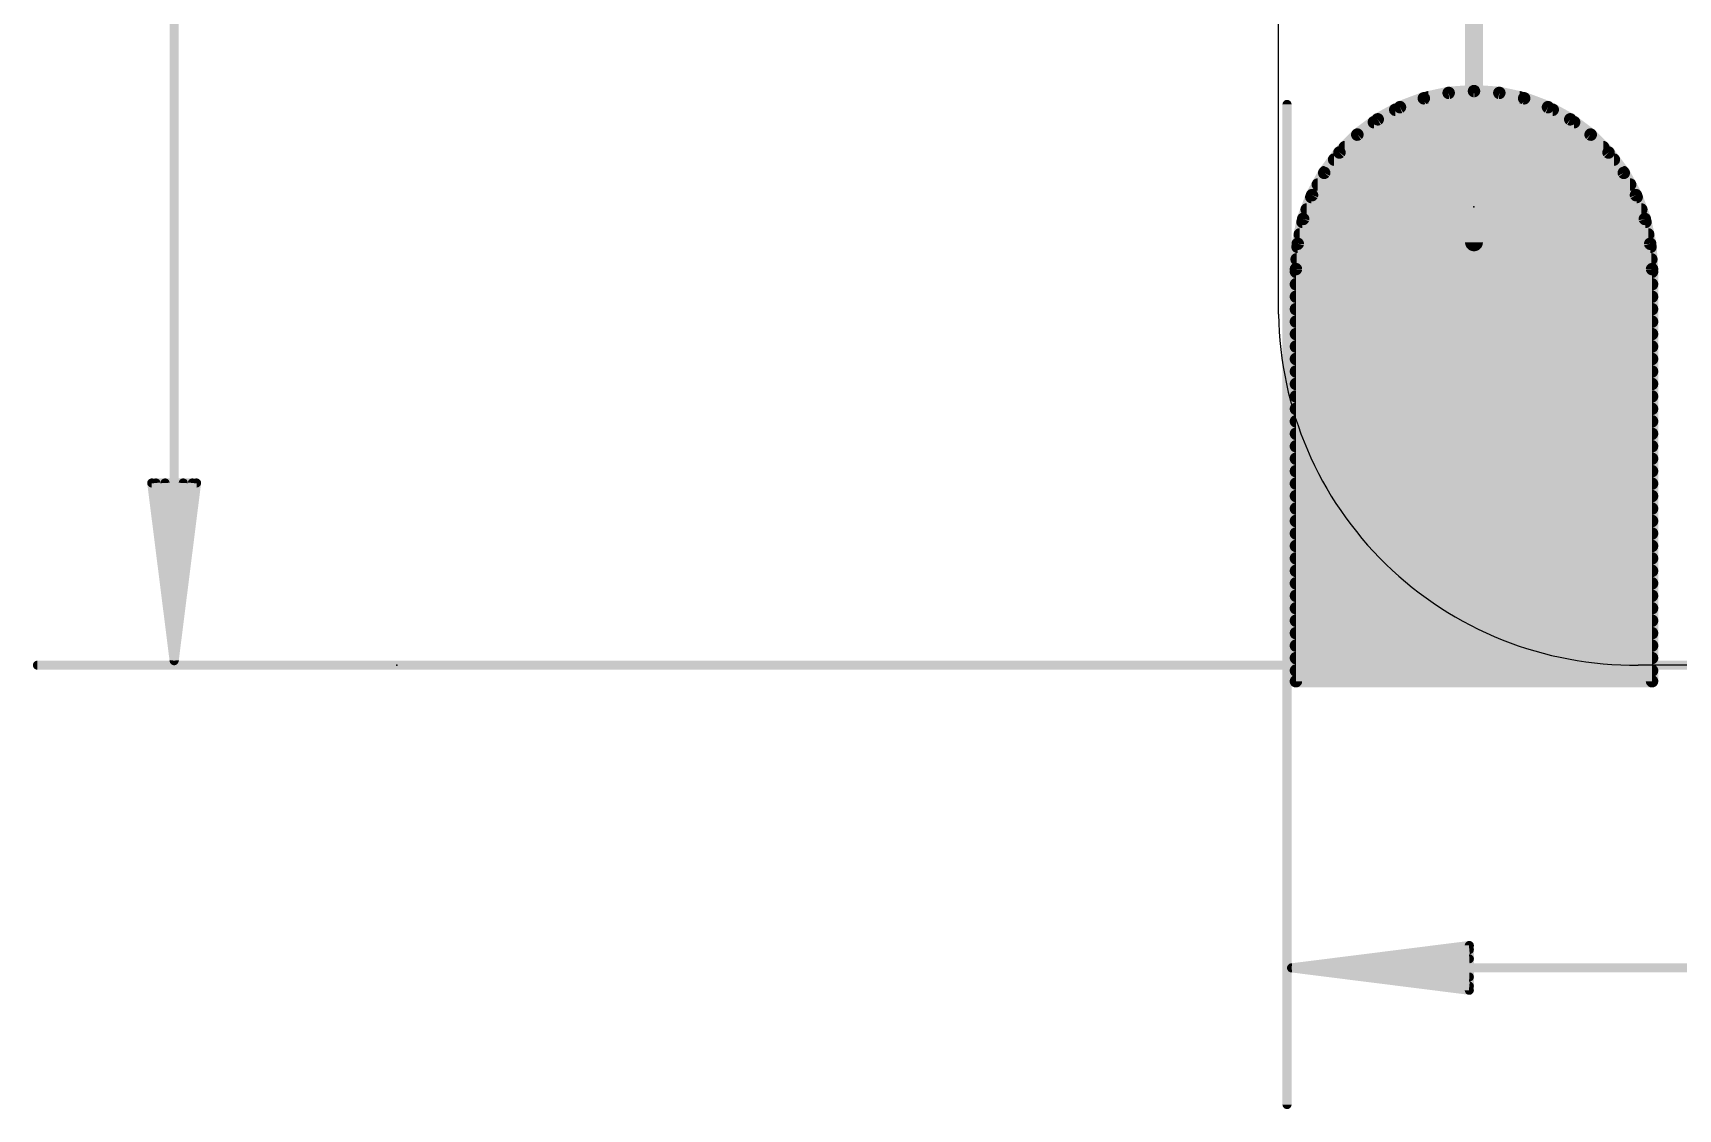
# Model space of a CAD drawing. Extents: x -30.9 to 32.9, y -36.3 to 40.7.
# Drawn here: x -30.59 to -7.12, y -36.3 to -20.95 of the extents above; entities that cross this region are included whole.
import ezdxf

# ---------------------------------------------------------------- set-up
doc = ezdxf.new("R2010")
doc.units = 0
for name, color, linetype in [('1', 12, 'CONTINUOUS'), ('16', 5, 'CONTINUOUS'), ('17', 110, 'CONTINUOUS'), ('20', 53, 'CONTINUOUS'), ('23', 40, 'CONTINUOUS'), ('47', 253, 'CONTINUOUS')]:
    doc.layers.add(name, color=color, linetype=linetype)

# ---------------------------------------------------------------- blocks, each defined once
blk = doc.blocks.new('ROUNDP')
at = {"const_width": 0.5}
blk.add_lwpolyline([(0, -0.25, 1), (0, 0.25, 1), (0, -0.25)], format="xyb", dxfattribs=at)

msp = doc.modelspace()

# ---------------------------------------------------------------- linework, layer by layer
at = {"layer": '1', "const_width": 0.1778}
for points in [[(-10.7486, -21.8834), (-11.0882, -22.01)], [(-10.3945, -21.8064), (-10.7486, -21.8834)], [(-10.6843, -21.8694), (-9.3817, -21.8694)], [(-10.033, -21.7805), (-10.3945, -21.8064)], [(-9.6715, -21.8064), (-10.033, -21.7805)], [(-9.3174, -21.8834), (-9.6715, -21.8064)], [(-8.9778, -22.01), (-9.3174, -21.8834)], [(-11.0882, -22.01), (-11.4062, -22.1837)], [(-11.1562, -22.0472), (-8.9098, -22.0472)], [(-8.6598, -22.1837), (-8.9778, -22.01)], [(-11.4062, -22.1837), (-11.6963, -22.4009)], [(-11.4614, -22.225), (-8.6046, -22.225)], [(-8.3697, -22.4009), (-8.6598, -22.1837)], [(-11.6963, -22.4009), (-11.9526, -22.6572)], [(-11.8761, -22.5806), (-8.1899, -22.5806)], [(-11.6982, -22.4028), (-8.3678, -22.4028)], [(-8.1134, -22.6572), (-8.3697, -22.4009)], [(-11.9526, -22.6572), (-12.1698, -22.9473)], [(-12.0284, -22.7584), (-8.0376, -22.7584)], [(-7.8962, -22.9473), (-8.1134, -22.6572)], [(-12.1698, -22.9473), (-12.3435, -23.2653)], [(-12.1615, -22.9362), (-7.9045, -22.9362)], [(-7.7225, -23.2653), (-7.8962, -22.9473)], [(-12.3435, -23.2653), (-12.4701, -23.6049)], [(-12.3533, -23.2918), (-7.7127, -23.2918)], [(-12.2608, -23.114), (-7.8052, -23.114)], [(-7.5959, -23.6049), (-7.7225, -23.2653)], [(-12.4196, -23.4696), (-7.6463, -23.4696)], [(-12.4701, -23.6049), (-12.5471, -23.959)], [(-12.4794, -23.6474), (-7.5866, -23.6474)], [(-7.5189, -23.959), (-7.5959, -23.6049)], [(-12.5471, -23.959), (-12.573, -24.3205)], [(-12.5503, -24.003), (-7.5157, -24.003)], [(-12.518, -23.8252), (-7.548, -23.8252)], [(-7.493, -24.3205), (-7.5189, -23.959)], [(-12.563, -24.1808), (-7.503, -24.1808)], [(-12.573, -24.3205), (-12.573, -30.2005)], [(-12.573, -24.3586), (-7.493, -24.3586)], [(-7.493, -30.2005), (-7.493, -24.3205)], [(-12.573, -24.5364), (-7.493, -24.5364)], [(-12.573, -24.7142), (-7.493, -24.7142)], [(-12.573, -24.892), (-7.493, -24.892)], [(-12.573, -25.0698), (-7.493, -25.0698)], [(-12.573, -25.2476), (-7.493, -25.2476)], [(-12.573, -25.4254), (-7.493, -25.4254)], [(-12.573, -25.6032), (-7.493, -25.6032)], [(-12.573, -25.781), (-7.493, -25.781)], [(-12.573, -25.9588), (-7.493, -25.9588)], [(-12.573, -26.1366), (-7.493, -26.1366)], [(-12.573, -26.3144), (-7.493, -26.3144)], [(-12.573, -26.4922), (-7.493, -26.4922)], [(-12.573, -26.67), (-7.493, -26.67)], [(-12.573, -26.8478), (-7.493, -26.8478)], [(-12.573, -27.0256), (-7.493, -27.0256)], [(-12.573, -27.2034), (-7.493, -27.2034)], [(-12.573, -27.3812), (-7.493, -27.3812)], [(-12.573, -27.559), (-7.493, -27.559)], [(-12.573, -27.7368), (-7.493, -27.7368)], [(-12.573, -27.9146), (-7.493, -27.9146)], [(-12.573, -28.0924), (-7.493, -28.0924)], [(-12.573, -28.2702), (-7.493, -28.2702)], [(-12.573, -28.448), (-7.493, -28.448)], [(-12.573, -28.6258), (-7.493, -28.6258)], [(-12.573, -28.8036), (-7.493, -28.8036)], [(-12.573, -28.9814), (-7.493, -28.9814)], [(-12.573, -29.1592), (-7.493, -29.1592)], [(-12.573, -29.337), (-7.493, -29.337)], [(-12.573, -29.5148), (-7.493, -29.5148)], [(-12.573, -29.6926), (-7.493, -29.6926)], [(-12.573, -29.8704), (-7.493, -29.8704)], [(-12.573, -30.0482), (-7.493, -30.0482)], [(-12.573, -30.2005), (-7.493, -30.2005)]]:
    msp.add_lwpolyline(points, dxfattribs=at)
at = {"layer": '1', "const_width": 0.0889}
for points in [[(-10.758, -21.84, 1), (-10.7392, -21.9268)], [(-10.7331, -21.925, 1), (-10.7641, -21.8417)], [(-10.6843, -21.825, 1), (-10.6843, -21.9139)], [(-10.3977, -21.762, 1), (-10.3913, -21.8507)], [(-10.385, -21.8498, 1), (-10.4039, -21.7629)], [(-10.0298, -21.7362, 1), (-10.0362, -21.8248)], [(-10.0298, -21.8248, 1), (-10.0362, -21.7362)], [(-9.6621, -21.7629, 1), (-9.681, -21.8498)], [(-9.6747, -21.8507, 1), (-9.6683, -21.762)], [(-9.3817, -21.9139, 1), (-9.3817, -21.825)], [(-9.3019, -21.8417, 1), (-9.3329, -21.925)], [(-9.3268, -21.9268, 1), (-9.308, -21.84)], [(-11.1562, -22.0027, 1), (-11.1562, -22.0917)], [(-11.1037, -21.9684, 1), (-11.0726, -22.0517)], [(-11.0669, -22.049, 1), (-11.1095, -21.971)], [(-8.9565, -21.971, 1), (-8.9991, -22.049)], [(-8.9934, -22.0517, 1), (-8.9623, -21.9684)], [(-8.9098, -22.0917, 1), (-8.9098, -22.0027)], [(-11.4614, -22.1806, 1), (-11.4614, -22.2695)], [(-11.4275, -22.1447, 1), (-11.3849, -22.2227)], [(-11.3796, -22.2193, 1), (-11.4329, -22.1481)], [(-8.6331, -22.1481, 1), (-8.6864, -22.2193)], [(-8.6811, -22.2227, 1), (-8.6385, -22.1447)], [(-8.6046, -22.2695, 1), (-8.6046, -22.1806)], [(-11.8761, -22.5361, 1), (-11.8761, -22.6251)], [(-11.6982, -22.3584, 1), (-11.6982, -22.4473)], [(-11.723, -22.3653, 1), (-11.6697, -22.4365)], [(-11.6649, -22.4323, 1), (-11.7278, -22.3695)], [(-8.3382, -22.3695, 1), (-8.4011, -22.4323)], [(-8.3963, -22.4365, 1), (-8.343, -22.3653)], [(-8.3678, -22.4473, 1), (-8.3678, -22.3584)], [(-8.1899, -22.6251, 1), (-8.1899, -22.5361)], [(-12.0284, -22.714, 1), (-12.0284, -22.8029)], [(-11.984, -22.6257, 1), (-11.9212, -22.6886)], [(-11.917, -22.6838, 1), (-11.9882, -22.6305)], [(-8.0778, -22.6305, 1), (-8.149, -22.6838)], [(-8.1448, -22.6886, 1), (-8.082, -22.6257)], [(-8.0376, -22.8029, 1), (-8.0376, -22.714)], [(-12.2054, -22.9206, 1), (-12.1342, -22.9739)], [(-12.1308, -22.9686, 1), (-12.2088, -22.926)], [(-12.1615, -22.8917, 1), (-12.1615, -22.9807)], [(-7.8572, -22.926, 1), (-7.9352, -22.9686)], [(-7.9318, -22.9739, 1), (-7.8606, -22.9206)], [(-7.9045, -22.9807, 1), (-7.9045, -22.8917)], [(-12.3533, -23.2474, 1), (-12.3533, -23.3363)], [(-12.3825, -23.244, 1), (-12.3045, -23.2866)], [(-12.3018, -23.2809, 1), (-12.3851, -23.2498)], [(-12.2608, -23.0695, 1), (-12.2608, -23.1585)], [(-7.8052, -23.1585, 1), (-7.8052, -23.0695)], [(-7.6809, -23.2498, 1), (-7.7642, -23.2809)], [(-7.7615, -23.2866, 1), (-7.6835, -23.244)], [(-7.7127, -23.3363, 1), (-7.7127, -23.2474)], [(-12.4196, -23.4251, 1), (-12.4196, -23.5141)], [(-7.6463, -23.5141, 1), (-7.6463, -23.4251)], [(-12.4794, -23.6029, 1), (-12.4794, -23.6919)], [(-12.5118, -23.5894, 1), (-12.4285, -23.6204)], [(-12.4267, -23.6143, 1), (-12.5135, -23.5955)], [(-7.5525, -23.5955, 1), (-7.6393, -23.6143)], [(-7.6375, -23.6204, 1), (-7.5542, -23.5894)], [(-7.5866, -23.6919, 1), (-7.5866, -23.6029)], [(-12.5503, -23.9585, 1), (-12.5503, -24.0475)], [(-12.5906, -23.9496, 1), (-12.5037, -23.9685)], [(-12.5028, -23.9622, 1), (-12.5915, -23.9558)], [(-12.518, -23.7808, 1), (-12.518, -23.8697)], [(-7.4745, -23.9558, 1), (-7.5632, -23.9622)], [(-7.5623, -23.9685, 1), (-7.4754, -23.9496)], [(-7.548, -23.8697, 1), (-7.548, -23.7808)], [(-7.5157, -24.0475, 1), (-7.5157, -23.9585)], [(-12.563, -24.1364, 1), (-12.563, -24.2253)], [(-7.503, -24.2253, 1), (-7.503, -24.1364)], [(-12.573, -24.3142, 1), (-12.573, -24.4031)], [(-12.6173, -24.3173, 1), (-12.5287, -24.3237)], [(-12.5286, -24.3205, 1), (-12.6174, -24.3205)], [(-7.4486, -24.3205, 1), (-7.5375, -24.3205)], [(-7.5373, -24.3237, 1), (-7.4487, -24.3173)], [(-7.493, -24.4031, 1), (-7.493, -24.3142)], [(-12.573, -24.4919, 1), (-12.573, -24.5809)], [(-12.573, -24.6698, 1), (-12.573, -24.7587)], [(-7.493, -24.5809, 1), (-7.493, -24.4919)], [(-7.493, -24.7587, 1), (-7.493, -24.6698)], [(-12.573, -24.8475, 1), (-12.573, -24.9365)], [(-7.493, -24.9365, 1), (-7.493, -24.8475)], [(-12.573, -25.0253, 1), (-12.573, -25.1143)], [(-7.493, -25.1143, 1), (-7.493, -25.0253)], [(-12.573, -25.2032, 1), (-12.573, -25.2921)], [(-12.573, -25.3809, 1), (-12.573, -25.4699)], [(-7.493, -25.2921, 1), (-7.493, -25.2032)], [(-7.493, -25.4699, 1), (-7.493, -25.3809)], [(-12.573, -25.5587, 1), (-12.573, -25.6477)], [(-7.493, -25.6477, 1), (-7.493, -25.5587)], [(-12.573, -25.7366, 1), (-12.573, -25.8255)], [(-7.493, -25.8255, 1), (-7.493, -25.7366)], [(-12.573, -25.9143, 1), (-12.573, -26.0033)], [(-12.573, -26.0922, 1), (-12.573, -26.1811)], [(-7.493, -26.0033, 1), (-7.493, -25.9143)], [(-7.493, -26.1811, 1), (-7.493, -26.0922)], [(-12.573, -26.27, 1), (-12.573, -26.3589)], [(-7.493, -26.3589, 1), (-7.493, -26.27)], [(-12.573, -26.4477, 1), (-12.573, -26.5367)], [(-7.493, -26.5367, 1), (-7.493, -26.4477)], [(-12.573, -26.6256, 1), (-12.573, -26.7145)], [(-7.493, -26.7145, 1), (-7.493, -26.6256)], [(-12.573, -26.8034, 1), (-12.573, -26.8923)], [(-12.573, -26.9811, 1), (-12.573, -27.0701)], [(-7.493, -26.8923, 1), (-7.493, -26.8034)], [(-7.493, -27.0701, 1), (-7.493, -26.9811)], [(-12.573, -27.159, 1), (-12.573, -27.2479)], [(-7.493, -27.2479, 1), (-7.493, -27.159)], [(-12.573, -27.3367, 1), (-12.573, -27.4257)], [(-7.493, -27.4257, 1), (-7.493, -27.3367)], [(-12.573, -27.5145, 1), (-12.573, -27.6035)], [(-12.573, -27.6924, 1), (-12.573, -27.7813)], [(-7.493, -27.6035, 1), (-7.493, -27.5145)], [(-7.493, -27.7813, 1), (-7.493, -27.6924)], [(-12.573, -27.8701, 1), (-12.573, -27.9591)], [(-7.493, -27.9591, 1), (-7.493, -27.8701)], [(-12.573, -28.048, 1), (-12.573, -28.1369)], [(-7.493, -28.1369, 1), (-7.493, -28.048)], [(-12.573, -28.2258, 1), (-12.573, -28.3147)], [(-12.573, -28.4035, 1), (-12.573, -28.4925)], [(-7.493, -28.3147, 1), (-7.493, -28.2258)], [(-7.493, -28.4925, 1), (-7.493, -28.4035)], [(-12.573, -28.5814, 1), (-12.573, -28.6703)], [(-7.493, -28.6703, 1), (-7.493, -28.5814)], [(-12.573, -28.7592, 1), (-12.573, -28.8481)], [(-7.493, -28.8481, 1), (-7.493, -28.7592)], [(-12.573, -28.9369, 1), (-12.573, -29.0259)], [(-12.573, -29.1148, 1), (-12.573, -29.2037)], [(-7.493, -29.0259, 1), (-7.493, -28.9369)], [(-7.493, -29.2037, 1), (-7.493, -29.1148)], [(-12.573, -29.2925, 1), (-12.573, -29.3815)], [(-7.493, -29.3815, 1), (-7.493, -29.2925)], [(-12.573, -29.4703, 1), (-12.573, -29.5593)], [(-7.493, -29.5593, 1), (-7.493, -29.4703)], [(-12.573, -29.6482, 1), (-12.573, -29.7371)], [(-12.573, -29.8259, 1), (-12.573, -29.9149)], [(-7.493, -29.7371, 1), (-7.493, -29.6482)], [(-7.493, -29.9149, 1), (-7.493, -29.8259)], [(-12.573, -30.0038, 1), (-12.573, -30.0927)], [(-7.493, -30.0927, 1), (-7.493, -30.0038)], [(-12.573, -30.1561, 1), (-12.573, -30.245)], [(-12.6174, -30.2005, 1), (-12.5286, -30.2005)], [(-7.5375, -30.2005, 1), (-7.4486, -30.2005)], [(-7.493, -30.245, 1), (-7.493, -30.1561)]]:
    msp.add_lwpolyline(points, format="xyb", dxfattribs=at)
at = {"layer": '16'}
for points, const_width in [([(-10.033, -20.5105), (-10.033, -23.9395)], 0.254), ([(-10.7486, -21.8834), (-11.0882, -22.01)], 0.1778), ([(-10.3945, -21.8064), (-10.7486, -21.8834)], 0.1778), ([(-10.6843, -21.8694), (-9.3817, -21.8694)], 0.1778), ([(-10.033, -21.7805), (-10.3945, -21.8064)], 0.1778), ([(-9.6715, -21.8064), (-10.033, -21.7805)], 0.1778), ([(-9.3174, -21.8834), (-9.6715, -21.8064)], 0.1778), ([(-8.9778, -22.01), (-9.3174, -21.8834)], 0.1778), ([(-11.0882, -22.01), (-11.4062, -22.1837)], 0.1778), ([(-11.1562, -22.0472), (-8.9098, -22.0472)], 0.1778), ([(-8.6598, -22.1837), (-8.9778, -22.01)], 0.1778), ([(-11.4062, -22.1837), (-11.6963, -22.4009)], 0.1778), ([(-11.4614, -22.225), (-8.6046, -22.225)], 0.1778), ([(-8.3697, -22.4009), (-8.6598, -22.1837)], 0.1778), ([(-11.6963, -22.4009), (-11.9526, -22.6572)], 0.1778), ([(-11.8761, -22.5806), (-8.1899, -22.5806)], 0.1778), ([(-11.6982, -22.4028), (-8.3678, -22.4028)], 0.1778), ([(-8.1134, -22.6572), (-8.3697, -22.4009)], 0.1778), ([(-11.9526, -22.6572), (-12.1698, -22.9473)], 0.1778), ([(-12.0284, -22.7584), (-8.0376, -22.7584)], 0.1778), ([(-7.8962, -22.9473), (-8.1134, -22.6572)], 0.1778), ([(-12.1698, -22.9473), (-12.3435, -23.2653)], 0.1778), ([(-12.1615, -22.9362), (-7.9045, -22.9362)], 0.1778), ([(-7.7225, -23.2653), (-7.8962, -22.9473)], 0.1778), ([(-12.3435, -23.2653), (-12.4701, -23.6049)], 0.1778), ([(-12.3533, -23.2918), (-7.7127, -23.2918)], 0.1778), ([(-12.2608, -23.114), (-7.8052, -23.114)], 0.1778), ([(-7.5959, -23.6049), (-7.7225, -23.2653)], 0.1778), ([(-12.4196, -23.4696), (-7.6463, -23.4696)], 0.1778), ([(-12.4701, -23.6049), (-12.5471, -23.959)], 0.1778), ([(-12.4794, -23.6474), (-7.5866, -23.6474)], 0.1778), ([(-7.5189, -23.959), (-7.5959, -23.6049)], 0.1778), ([(-12.5471, -23.959), (-12.573, -24.3205)], 0.1778), ([(-12.5503, -24.003), (-7.5157, -24.003)], 0.1778), ([(-12.518, -23.8252), (-7.548, -23.8252)], 0.1778), ([(-7.493, -24.3205), (-7.5189, -23.959)], 0.1778), ([(-12.563, -24.1808), (-7.503, -24.1808)], 0.1778), ([(-12.573, -24.3205), (-12.573, -30.2005)], 0.1778), ([(-12.573, -24.3586), (-7.493, -24.3586)], 0.1778), ([(-7.493, -30.2005), (-7.493, -24.3205)], 0.1778), ([(-12.573, -24.5364), (-7.493, -24.5364)], 0.1778), ([(-12.573, -24.7142), (-7.493, -24.7142)], 0.1778), ([(-12.573, -24.892), (-7.493, -24.892)], 0.1778), ([(-12.573, -25.0698), (-7.493, -25.0698)], 0.1778), ([(-12.573, -25.2476), (-7.493, -25.2476)], 0.1778), ([(-12.573, -25.4254), (-7.493, -25.4254)], 0.1778), ([(-12.573, -25.6032), (-7.493, -25.6032)], 0.1778), ([(-12.573, -25.781), (-7.493, -25.781)], 0.1778), ([(-12.573, -25.9588), (-7.493, -25.9588)], 0.1778), ([(-12.573, -26.1366), (-7.493, -26.1366)], 0.1778), ([(-12.573, -26.3144), (-7.493, -26.3144)], 0.1778), ([(-12.573, -26.4922), (-7.493, -26.4922)], 0.1778), ([(-12.573, -26.67), (-7.493, -26.67)], 0.1778), ([(-12.573, -26.8478), (-7.493, -26.8478)], 0.1778), ([(-12.573, -27.0256), (-7.493, -27.0256)], 0.1778), ([(-12.573, -27.2034), (-7.493, -27.2034)], 0.1778), ([(-12.573, -27.3812), (-7.493, -27.3812)], 0.1778), ([(-12.573, -27.559), (-7.493, -27.559)], 0.1778), ([(-12.573, -27.7368), (-7.493, -27.7368)], 0.1778), ([(-12.573, -27.9146), (-7.493, -27.9146)], 0.1778), ([(-12.573, -28.0924), (-7.493, -28.0924)], 0.1778), ([(-12.573, -28.2702), (-7.493, -28.2702)], 0.1778), ([(-12.573, -28.448), (-7.493, -28.448)], 0.1778), ([(-12.573, -28.6258), (-7.493, -28.6258)], 0.1778), ([(-12.573, -28.8036), (-7.493, -28.8036)], 0.1778), ([(-12.573, -28.9814), (-7.493, -28.9814)], 0.1778), ([(-12.573, -29.1592), (-7.493, -29.1592)], 0.1778), ([(-12.573, -29.337), (-7.493, -29.337)], 0.1778), ([(-12.573, -29.5148), (-7.493, -29.5148)], 0.1778), ([(-12.573, -29.6926), (-7.493, -29.6926)], 0.1778), ([(-12.573, -29.8704), (-7.493, -29.8704)], 0.1778), ([(-12.573, -30.0482), (-7.493, -30.0482)], 0.1778), ([(-12.573, -30.2005), (-7.493, -30.2005)], 0.1778)]:
    msp.add_lwpolyline(points, dxfattribs=dict(at, const_width=const_width))
for points, const_width in [([(-10.758, -21.84, 1), (-10.7392, -21.9268)], 0.0889), ([(-10.7331, -21.925, 1), (-10.7641, -21.8417)], 0.0889), ([(-10.6843, -21.825, 1), (-10.6843, -21.9139)], 0.0889), ([(-10.3977, -21.762, 1), (-10.3913, -21.8507)], 0.0889), ([(-10.385, -21.8498, 1), (-10.4039, -21.7629)], 0.0889), ([(-10.0298, -21.7362, 1), (-10.0362, -21.8248)], 0.0889), ([(-10.0298, -21.8248, 1), (-10.0362, -21.7362)], 0.0889), ([(-9.6621, -21.7629, 1), (-9.681, -21.8498)], 0.0889), ([(-9.6747, -21.8507, 1), (-9.6683, -21.762)], 0.0889), ([(-9.3817, -21.9139, 1), (-9.3817, -21.825)], 0.0889), ([(-9.3019, -21.8417, 1), (-9.3329, -21.925)], 0.0889), ([(-9.3268, -21.9268, 1), (-9.308, -21.84)], 0.0889), ([(-11.1562, -22.0027, 1), (-11.1562, -22.0917)], 0.0889), ([(-11.1037, -21.9684, 1), (-11.0726, -22.0517)], 0.0889), ([(-11.0669, -22.049, 1), (-11.1095, -21.971)], 0.0889), ([(-8.9565, -21.971, 1), (-8.9991, -22.049)], 0.0889), ([(-8.9934, -22.0517, 1), (-8.9623, -21.9684)], 0.0889), ([(-8.9098, -22.0917, 1), (-8.9098, -22.0027)], 0.0889), ([(-11.4614, -22.1806, 1), (-11.4614, -22.2695)], 0.0889), ([(-11.4275, -22.1447, 1), (-11.3849, -22.2227)], 0.0889), ([(-11.3796, -22.2193, 1), (-11.4329, -22.1481)], 0.0889), ([(-8.6331, -22.1481, 1), (-8.6864, -22.2193)], 0.0889), ([(-8.6811, -22.2227, 1), (-8.6385, -22.1447)], 0.0889), ([(-8.6046, -22.2695, 1), (-8.6046, -22.1806)], 0.0889), ([(-11.8761, -22.5361, 1), (-11.8761, -22.6251)], 0.0889), ([(-11.6982, -22.3584, 1), (-11.6982, -22.4473)], 0.0889), ([(-11.723, -22.3653, 1), (-11.6697, -22.4365)], 0.0889), ([(-11.6649, -22.4323, 1), (-11.7278, -22.3695)], 0.0889), ([(-8.3382, -22.3695, 1), (-8.4011, -22.4323)], 0.0889), ([(-8.3963, -22.4365, 1), (-8.343, -22.3653)], 0.0889), ([(-8.3678, -22.4473, 1), (-8.3678, -22.3584)], 0.0889), ([(-8.1899, -22.6251, 1), (-8.1899, -22.5361)], 0.0889), ([(-12.0284, -22.714, 1), (-12.0284, -22.8029)], 0.0889), ([(-11.984, -22.6257, 1), (-11.9212, -22.6886)], 0.0889), ([(-11.917, -22.6838, 1), (-11.9882, -22.6305)], 0.0889), ([(-8.0778, -22.6305, 1), (-8.149, -22.6838)], 0.0889), ([(-8.1448, -22.6886, 1), (-8.082, -22.6257)], 0.0889), ([(-8.0376, -22.8029, 1), (-8.0376, -22.714)], 0.0889), ([(-12.2054, -22.9206, 1), (-12.1342, -22.9739)], 0.0889), ([(-12.1308, -22.9686, 1), (-12.2088, -22.926)], 0.0889), ([(-12.1615, -22.8917, 1), (-12.1615, -22.9807)], 0.0889), ([(-7.8572, -22.926, 1), (-7.9352, -22.9686)], 0.0889), ([(-7.9318, -22.9739, 1), (-7.8606, -22.9206)], 0.0889), ([(-7.9045, -22.9807, 1), (-7.9045, -22.8917)], 0.0889), ([(-12.3533, -23.2474, 1), (-12.3533, -23.3363)], 0.0889), ([(-12.3825, -23.244, 1), (-12.3045, -23.2866)], 0.0889), ([(-12.3018, -23.2809, 1), (-12.3851, -23.2498)], 0.0889), ([(-12.2608, -23.0695, 1), (-12.2608, -23.1585)], 0.0889), ([(-7.8052, -23.1585, 1), (-7.8052, -23.0695)], 0.0889), ([(-7.6809, -23.2498, 1), (-7.7642, -23.2809)], 0.0889), ([(-7.7615, -23.2866, 1), (-7.6835, -23.244)], 0.0889), ([(-7.7127, -23.3363, 1), (-7.7127, -23.2474)], 0.0889), ([(-12.4196, -23.4251, 1), (-12.4196, -23.5141)], 0.0889), ([(-7.6463, -23.5141, 1), (-7.6463, -23.4251)], 0.0889), ([(-12.4794, -23.6029, 1), (-12.4794, -23.6919)], 0.0889), ([(-12.5118, -23.5894, 1), (-12.4285, -23.6204)], 0.0889), ([(-12.4267, -23.6143, 1), (-12.5135, -23.5955)], 0.0889), ([(-7.5525, -23.5955, 1), (-7.6393, -23.6143)], 0.0889), ([(-7.6375, -23.6204, 1), (-7.5542, -23.5894)], 0.0889), ([(-7.5866, -23.6919, 1), (-7.5866, -23.6029)], 0.0889), ([(-12.5503, -23.9585, 1), (-12.5503, -24.0475)], 0.0889), ([(-12.5906, -23.9496, 1), (-12.5037, -23.9685)], 0.0889), ([(-12.5028, -23.9622, 1), (-12.5915, -23.9558)], 0.0889), ([(-12.518, -23.7808, 1), (-12.518, -23.8697)], 0.0889), ([(-10.0965, -23.9395, 1), (-9.9695, -23.9395)], 0.127), ([(-7.4745, -23.9558, 1), (-7.5632, -23.9622)], 0.0889), ([(-7.5623, -23.9685, 1), (-7.4754, -23.9496)], 0.0889), ([(-7.548, -23.8697, 1), (-7.548, -23.7808)], 0.0889), ([(-7.5157, -24.0475, 1), (-7.5157, -23.9585)], 0.0889), ([(-12.563, -24.1364, 1), (-12.563, -24.2253)], 0.0889), ([(-7.503, -24.2253, 1), (-7.503, -24.1364)], 0.0889), ([(-12.573, -24.3142, 1), (-12.573, -24.4031)], 0.0889), ([(-12.6173, -24.3173, 1), (-12.5287, -24.3237)], 0.0889), ([(-12.5286, -24.3205, 1), (-12.6174, -24.3205)], 0.0889), ([(-7.4486, -24.3205, 1), (-7.5375, -24.3205)], 0.0889), ([(-7.5373, -24.3237, 1), (-7.4487, -24.3173)], 0.0889), ([(-7.493, -24.4031, 1), (-7.493, -24.3142)], 0.0889), ([(-12.573, -24.4919, 1), (-12.573, -24.5809)], 0.0889), ([(-12.573, -24.6698, 1), (-12.573, -24.7587)], 0.0889), ([(-7.493, -24.5809, 1), (-7.493, -24.4919)], 0.0889), ([(-7.493, -24.7587, 1), (-7.493, -24.6698)], 0.0889), ([(-12.573, -24.8475, 1), (-12.573, -24.9365)], 0.0889), ([(-7.493, -24.9365, 1), (-7.493, -24.8475)], 0.0889), ([(-12.573, -25.0253, 1), (-12.573, -25.1143)], 0.0889), ([(-7.493, -25.1143, 1), (-7.493, -25.0253)], 0.0889), ([(-12.573, -25.2032, 1), (-12.573, -25.2921)], 0.0889), ([(-12.573, -25.3809, 1), (-12.573, -25.4699)], 0.0889), ([(-7.493, -25.2921, 1), (-7.493, -25.2032)], 0.0889), ([(-7.493, -25.4699, 1), (-7.493, -25.3809)], 0.0889), ([(-12.573, -25.5587, 1), (-12.573, -25.6477)], 0.0889), ([(-7.493, -25.6477, 1), (-7.493, -25.5587)], 0.0889), ([(-12.573, -25.7366, 1), (-12.573, -25.8255)], 0.0889), ([(-7.493, -25.8255, 1), (-7.493, -25.7366)], 0.0889), ([(-12.573, -25.9143, 1), (-12.573, -26.0033)], 0.0889), ([(-12.573, -26.0922, 1), (-12.573, -26.1811)], 0.0889), ([(-7.493, -26.0033, 1), (-7.493, -25.9143)], 0.0889), ([(-7.493, -26.1811, 1), (-7.493, -26.0922)], 0.0889), ([(-12.573, -26.27, 1), (-12.573, -26.3589)], 0.0889), ([(-7.493, -26.3589, 1), (-7.493, -26.27)], 0.0889), ([(-12.573, -26.4477, 1), (-12.573, -26.5367)], 0.0889), ([(-7.493, -26.5367, 1), (-7.493, -26.4477)], 0.0889), ([(-12.573, -26.6256, 1), (-12.573, -26.7145)], 0.0889), ([(-7.493, -26.7145, 1), (-7.493, -26.6256)], 0.0889), ([(-12.573, -26.8034, 1), (-12.573, -26.8923)], 0.0889), ([(-12.573, -26.9811, 1), (-12.573, -27.0701)], 0.0889), ([(-7.493, -26.8923, 1), (-7.493, -26.8034)], 0.0889), ([(-7.493, -27.0701, 1), (-7.493, -26.9811)], 0.0889), ([(-12.573, -27.159, 1), (-12.573, -27.2479)], 0.0889), ([(-7.493, -27.2479, 1), (-7.493, -27.159)], 0.0889), ([(-12.573, -27.3367, 1), (-12.573, -27.4257)], 0.0889), ([(-7.493, -27.4257, 1), (-7.493, -27.3367)], 0.0889), ([(-12.573, -27.5145, 1), (-12.573, -27.6035)], 0.0889), ([(-12.573, -27.6924, 1), (-12.573, -27.7813)], 0.0889), ([(-7.493, -27.6035, 1), (-7.493, -27.5145)], 0.0889), ([(-7.493, -27.7813, 1), (-7.493, -27.6924)], 0.0889), ([(-12.573, -27.8701, 1), (-12.573, -27.9591)], 0.0889), ([(-7.493, -27.9591, 1), (-7.493, -27.8701)], 0.0889), ([(-12.573, -28.048, 1), (-12.573, -28.1369)], 0.0889), ([(-7.493, -28.1369, 1), (-7.493, -28.048)], 0.0889), ([(-12.573, -28.2258, 1), (-12.573, -28.3147)], 0.0889), ([(-12.573, -28.4035, 1), (-12.573, -28.4925)], 0.0889), ([(-7.493, -28.3147, 1), (-7.493, -28.2258)], 0.0889), ([(-7.493, -28.4925, 1), (-7.493, -28.4035)], 0.0889), ([(-12.573, -28.5814, 1), (-12.573, -28.6703)], 0.0889), ([(-7.493, -28.6703, 1), (-7.493, -28.5814)], 0.0889), ([(-12.573, -28.7592, 1), (-12.573, -28.8481)], 0.0889), ([(-7.493, -28.8481, 1), (-7.493, -28.7592)], 0.0889), ([(-12.573, -28.9369, 1), (-12.573, -29.0259)], 0.0889), ([(-12.573, -29.1148, 1), (-12.573, -29.2037)], 0.0889), ([(-7.493, -29.0259, 1), (-7.493, -28.9369)], 0.0889), ([(-7.493, -29.2037, 1), (-7.493, -29.1148)], 0.0889), ([(-12.573, -29.2925, 1), (-12.573, -29.3815)], 0.0889), ([(-7.493, -29.3815, 1), (-7.493, -29.2925)], 0.0889), ([(-12.573, -29.4703, 1), (-12.573, -29.5593)], 0.0889), ([(-7.493, -29.5593, 1), (-7.493, -29.4703)], 0.0889), ([(-12.573, -29.6482, 1), (-12.573, -29.7371)], 0.0889), ([(-12.573, -29.8259, 1), (-12.573, -29.9149)], 0.0889), ([(-7.493, -29.7371, 1), (-7.493, -29.6482)], 0.0889), ([(-7.493, -29.9149, 1), (-7.493, -29.8259)], 0.0889), ([(-12.573, -30.0038, 1), (-12.573, -30.0927)], 0.0889), ([(-7.493, -30.0927, 1), (-7.493, -30.0038)], 0.0889), ([(-12.573, -30.1561, 1), (-12.573, -30.245)], 0.0889), ([(-12.6174, -30.2005, 1), (-12.5286, -30.2005)], 0.0889), ([(-7.5375, -30.2005, 1), (-7.4486, -30.2005)], 0.0889), ([(-7.493, -30.245, 1), (-7.493, -30.1561)], 0.0889)]:
    msp.add_lwpolyline(points, format="xyb", dxfattribs=dict(at, const_width=const_width))
at = {"layer": '20'}
for p, q in [((-12.8195, -24.9651), (-12.8195, -20.2195)), ((7.5513, -29.9689), (-7.6887, -29.9689))]:
    msp.add_line(p, q, dxfattribs=at)
msp.add_arc((-7.7522, -24.9016), 5.0677, 180.718, 270.718, dxfattribs=at)
at = {"layer": '23'}
for p in [(-10.033, -23.4315), (-25.4, -29.972)]:
    msp.add_point(p, dxfattribs=at)
at = {"layer": '47', "const_width": 0.13}
for points in [[(-28.575, -29.907), (-28.575, 30.034)], [(-12.7, -21.971), (-12.7, -36.24)], [(-28.575, -29.907), (-28.8942, -27.372)], [(-28.8942, -27.372), (-28.2558, -27.372)], [(-28.575, -29.907), (-28.835, -27.372)], [(-28.575, -29.907), (-28.705, -27.372)], [(-28.2558, -27.372), (-28.575, -29.907)], [(-28.445, -27.372), (-28.575, -29.907)], [(-28.315, -27.372), (-28.575, -29.907)], [(-0.635, -29.972), (-30.525, -29.972)], [(-12.635, -34.29), (-10.1, -33.9708)], [(-12.635, -34.29), (-10.1, -34.03)], [(-10.1, -33.9708), (-10.1, -34.6092)], [(-12.635, -34.29), (-10.1, -34.16)], [(-12.635, -34.29), (12.889, -34.29)], [(-10.1, -34.6092), (-12.635, -34.29)], [(-10.1, -34.42), (-12.635, -34.29)], [(-10.1, -34.55), (-12.635, -34.29)]]:
    msp.add_lwpolyline(points, dxfattribs=at)
at = {"layer": '47', "const_width": 0.065}
for points in [[(-12.6675, -21.971, 1), (-12.7325, -21.971)], [(-28.862, -27.3679, 1), (-28.9265, -27.3761)], [(-28.8942, -27.3395, 1), (-28.8942, -27.4045)], [(-28.8027, -27.3687, 1), (-28.8673, -27.3753)], [(-28.6725, -27.3703, 1), (-28.7375, -27.3737)], [(-28.4125, -27.3737, 1), (-28.4775, -27.3703)], [(-28.2827, -27.3753, 1), (-28.3473, -27.3687)], [(-28.2235, -27.3761, 1), (-28.288, -27.3679)], [(-28.2558, -27.4045, 1), (-28.2558, -27.3395)], [(-30.525, -29.9395, 1), (-30.525, -30.0045)], [(-28.6072, -29.9029, 1), (-28.5428, -29.9111)], [(-28.6073, -29.9037, 1), (-28.5427, -29.9103)], [(-28.6075, -29.9087, 1), (-28.5425, -29.9053)], [(-28.6075, -29.9053, 1), (-28.5425, -29.9087)], [(-28.6075, -29.907, 1), (-28.5425, -29.907)], [(-28.6073, -29.9103, 1), (-28.5427, -29.9037)], [(-28.6072, -29.9111, 1), (-28.5428, -29.9029)], [(-10.0675, -33.9708, 1), (-10.1325, -33.9708)], [(-10.0959, -34.003, 1), (-10.1041, -33.9385)], [(-10.0967, -34.0623, 1), (-10.1033, -33.9977)], [(-12.635, -34.2575, 1), (-12.635, -34.3225)], [(-12.6309, -34.2578, 1), (-12.6391, -34.3222)], [(-12.6367, -34.2575, 1), (-12.6333, -34.3225)], [(-12.6333, -34.2575, 1), (-12.6367, -34.3225)], [(-12.6317, -34.2577, 1), (-12.6383, -34.3223)], [(-12.6383, -34.2577, 1), (-12.6317, -34.3223)], [(-12.6391, -34.2578, 1), (-12.6309, -34.3222)], [(-10.0983, -34.1925, 1), (-10.1017, -34.1275)], [(-10.1033, -34.5823, 1), (-10.0967, -34.5177)], [(-10.1017, -34.4525, 1), (-10.0983, -34.3875)], [(-10.1325, -34.6092, 1), (-10.0675, -34.6092)], [(-10.1041, -34.6415, 1), (-10.0959, -34.577)], [(-12.7325, -36.24, 1), (-12.6675, -36.24)]]:
    msp.add_lwpolyline(points, format="xyb", dxfattribs=at)

# ---------------------------------------------------------------- block references
at = {"layer": '17', "xscale": 4.216, "yscale": 4.216, "rotation": 180}
msp.add_blockref('ROUNDP', (-10.033, -23.9395), dxfattribs=at)
msp.add_blockref('ROUNDP', (-10.033, -23.9395), dxfattribs=at)

doc.saveas('drawing.dxf')
